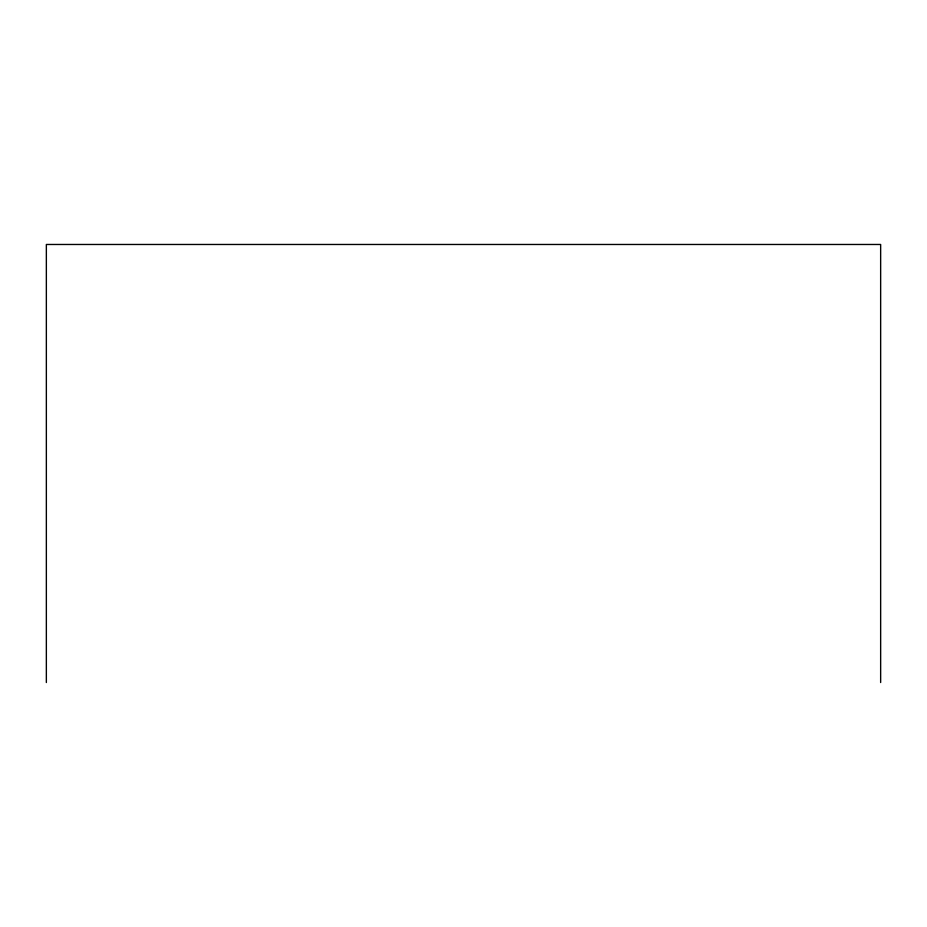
<?xml version="1.0" encoding="UTF-8"?>
<svg xmlns="http://www.w3.org/2000/svg" width="927" height="927" viewBox="0 0 927 927"><rect width="100%" height="100%" fill="white"/><g stroke="black" fill="none" stroke-linecap="round" stroke-linejoin="round"><path stroke-width="1.39" d="M880.65 682.527L880.65 244.473L46.35 244.473L46.35 682.527"/></g></svg>
